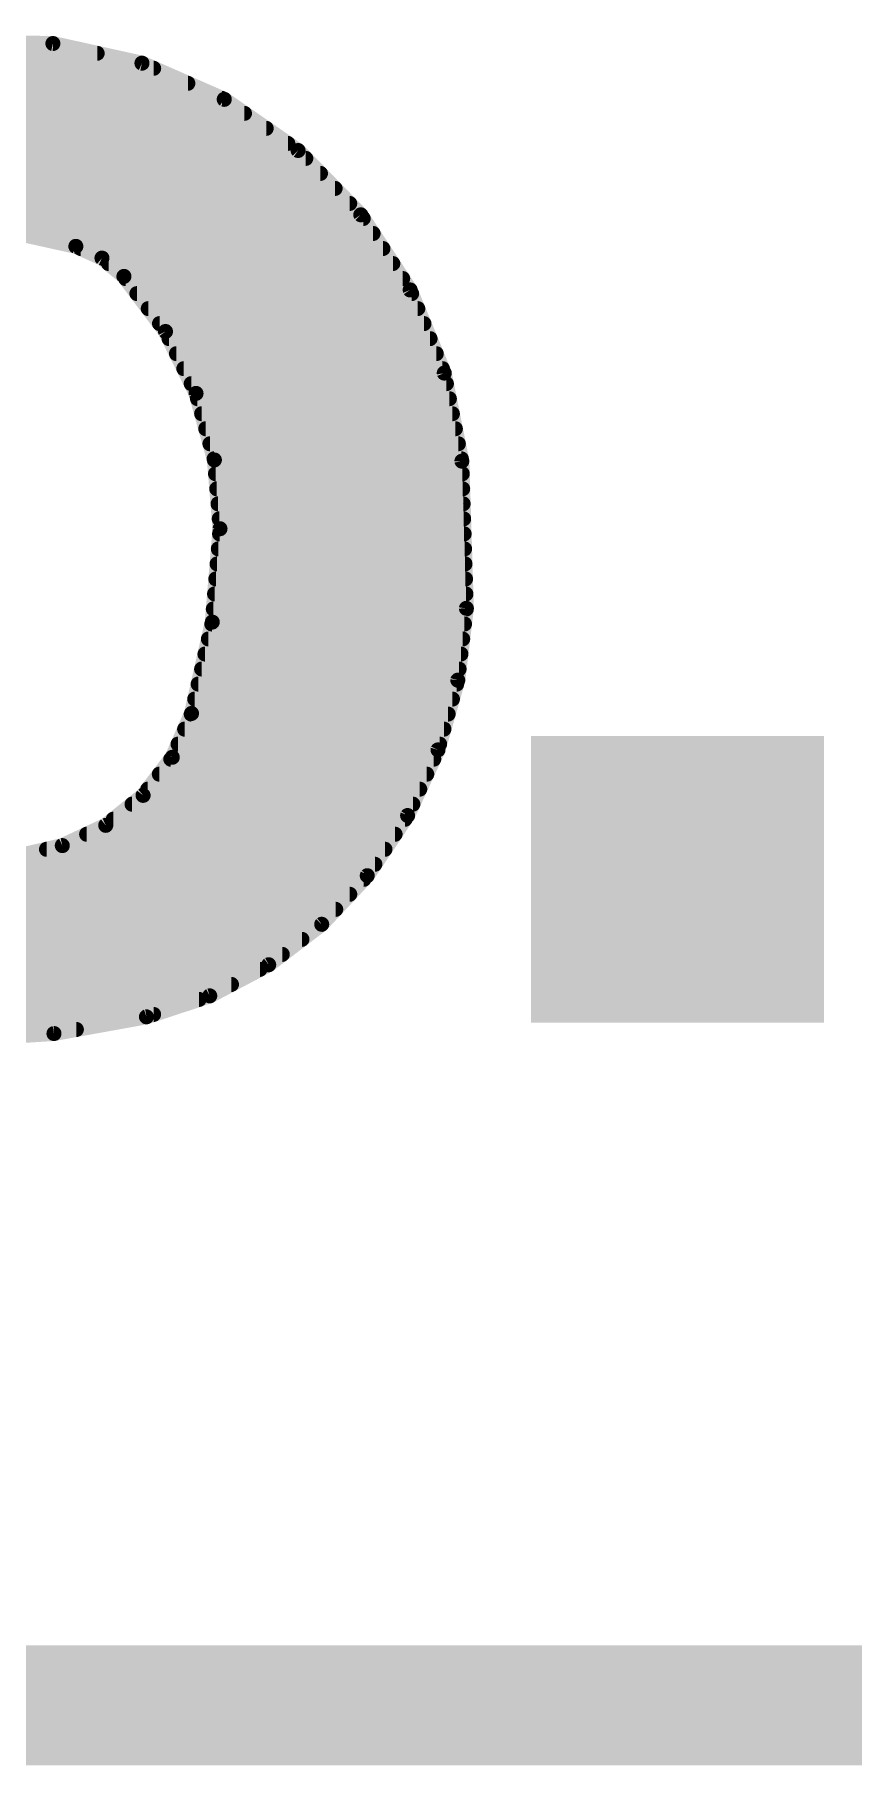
# Model space of a CAD drawing. Extents: x -0.1 to 26.8, y -8.9 to 12.8.
# Drawn here: x 5.6 to 6.985, y -0.102 to 2.826 of the extents above; entities that cross this region are included whole.
import ezdxf

# ---------------------------------------------------------------- set-up
doc = ezdxf.new("R2010")
doc.units = 0
for name, color, linetype in [('16', 132, 'CONTINUOUS'), ('20', 53, 'CONTINUOUS'), ('22', 40, 'CONTINUOUS')]:
    doc.layers.add(name, color=color, linetype=linetype)

# ---------------------------------------------------------------- blocks, each defined once
blk = doc.blocks.new('RECT')
blk.add_solid([(-0.5, -0.5), (0.5, -0.5), (-0.5, 0.5), (0.5, 0.5)])

msp = doc.modelspace()

# ---------------------------------------------------------------- linework, layer by layer
at = {"layer": '16', "const_width": 0.2032}
msp.add_lwpolyline([(0, 0), (26.67, 0)], dxfattribs=at)
at = {"layer": '20', "const_width": 0.2032}
msp.add_lwpolyline([(0, 0), (26.67, 0)], dxfattribs=at)
at = {"layer": '22', "const_width": 0.0254}
for points in [[(5.6313, 2.8105), (5.4771, 2.8129)], [(5.7819, 2.7773), (5.6313, 2.8105)], [(5.2214, 2.7686), (5.8017, 2.7686)], [(5.3338, 2.794), (5.7062, 2.794)], [(5.921, 2.7162), (5.7819, 2.7773)], [(5.1448, 2.7432), (5.8595, 2.7432)], [(5.0806, 2.7178), (5.9173, 2.7178)], [(6.0459, 2.6296), (5.921, 2.7162)], [(5.0415, 2.6924), (5.9553, 2.6924)], [(5.004, 2.667), (5.992, 2.667)], [(4.9691, 2.6416), (6.0286, 2.6416)], [(6.152, 2.5208), (6.0459, 2.6296)], [(4.945, 2.6162), (6.059, 2.6162)], [(4.8969, 2.5654), (6.1086, 2.5654)], [(4.921, 2.5908), (6.0838, 2.5908)], [(4.8785, 2.54), (6.1333, 2.54)], [(4.8633, 2.5146), (6.1561, 2.5146)], [(6.2354, 2.3938), (6.152, 2.5208)], [(5.5465, 2.4892), (6.1728, 2.4892)], [(5.5859, 2.4861), (5.6701, 2.4675)], [(5.6701, 2.4675), (5.7142, 2.4477)], [(5.6783, 2.4638), (6.1895, 2.4638)], [(5.7142, 2.4477), (5.7514, 2.4167)], [(5.7254, 2.4384), (6.2062, 2.4384)], [(5.7514, 2.4167), (5.8217, 2.3235)], [(5.7542, 2.413), (6.2228, 2.413)], [(6.2931, 2.2532), (6.2354, 2.3938)], [(5.7733, 2.3876), (6.238, 2.3876)], [(5.7925, 2.3622), (6.2484, 2.3622)], [(5.8116, 2.3368), (6.2588, 2.3368)], [(5.8217, 2.3235), (5.8733, 2.2188)], [(5.8276, 2.3114), (6.2692, 2.3114)], [(5.8402, 2.286), (6.2797, 2.286)], [(5.8527, 2.2606), (6.2901, 2.2606)], [(6.3229, 2.1042), (6.2931, 2.2532)], [(5.8652, 2.2352), (6.2967, 2.2352)], [(5.8733, 2.2188), (5.9044, 2.1063)], [(5.8758, 2.2098), (6.3018, 2.2098)], [(5.8828, 2.1844), (6.3069, 2.1844)], [(5.8898, 2.159), (6.3119, 2.159)], [(5.8968, 2.1336), (6.317, 2.1336)], [(5.9039, 2.1082), (6.3221, 2.1082)], [(5.9044, 2.1063), (5.9139, 1.9899)], [(6.3305, 1.8553), (6.3229, 2.1042)], [(5.9063, 2.0828), (6.3236, 2.0828)], [(5.9084, 2.0574), (6.3243, 2.0574)], [(5.9105, 2.032), (6.3251, 2.032)], [(5.9139, 1.9899), (5.9008, 1.832)], [(5.9125, 2.0066), (6.3259, 2.0066)], [(5.9132, 1.9812), (6.3267, 1.9812)], [(5.9111, 1.9558), (6.3274, 1.9558)], [(5.909, 1.9304), (6.3282, 1.9304)], [(5.9069, 1.905), (6.329, 1.905)], [(5.9047, 1.8796), (6.3298, 1.8796)], [(5.9008, 1.832), (5.8657, 1.6775)], [(5.9026, 1.8542), (6.3304, 1.8542)], [(6.316, 1.7337), (6.3305, 1.8553)], [(5.8943, 1.8034), (6.3243, 1.8034)], [(5.9001, 1.8288), (6.3273, 1.8288)], [(5.8885, 1.778), (6.3213, 1.778)], [(5.8828, 1.7526), (6.3182, 1.7526)], [(5.877, 1.7272), (6.3141, 1.7272)], [(6.2826, 1.616), (6.316, 1.7337)], [(5.8712, 1.7018), (6.3069, 1.7018)], [(5.8657, 1.6775), (5.8331, 1.6033)], [(5.8652, 1.6764), (6.2997, 1.6764)], [(5.8541, 1.651), (6.2925, 1.651)], [(5.8331, 1.6033), (5.7838, 1.539)], [(5.8307, 1.6002), (6.2753, 1.6002)], [(5.8429, 1.6256), (6.2853, 1.6256)], [(6.2311, 1.5049), (6.2826, 1.616)], [(5.8113, 1.5748), (6.2635, 1.5748)], [(5.7838, 1.539), (5.7206, 1.4883)], [(5.7918, 1.5494), (6.2517, 1.5494)], [(5.7652, 1.524), (6.24, 1.524)], [(5.7206, 1.4883), (5.6472, 1.454)], [(5.7335, 1.4986), (6.2269, 1.4986)], [(6.1629, 1.4032), (6.2311, 1.5049)], [(5.6472, 1.454), (5.567, 1.4354)], [(5.6884, 1.4732), (6.2099, 1.4732)], [(4.8857, 1.4224), (6.1758, 1.4224)], [(5.6205, 1.4478), (6.1928, 1.4478)], [(4.9027, 1.397), (6.1571, 1.397)], [(6.0858, 1.3209), (6.1629, 1.4032)], [(4.9279, 1.3716), (6.1333, 1.3716)], [(4.9532, 1.3462), (6.1095, 1.3462)], [(4.9785, 1.3208), (6.0857, 1.3208)], [(5.9962, 1.2525), (6.0858, 1.3209)], [(5.0038, 1.2954), (6.0524, 1.2954)], [(5.0407, 1.27), (6.0191, 1.27)], [(5.8965, 1.1998), (5.9962, 1.2525)], [(5.0793, 1.2446), (5.9813, 1.2446)], [(5.1179, 1.2192), (5.9332, 1.2192)], [(5.1705, 1.1938), (5.8783, 1.1938)], [(5.7895, 1.1644), (5.8965, 1.1998)], [(5.2306, 1.1684), (5.8016, 1.1684)], [(5.6331, 1.1362), (5.7895, 1.1644)], [(5.327, 1.143), (5.6709, 1.143)], [(5.4745, 1.1263), (5.6331, 1.1362)]]:
    msp.add_lwpolyline(points, dxfattribs=at)
at = {"layer": '22', "const_width": 0.0127}
for points in [[(5.6327, 2.8167, 1), (5.6299, 2.8043)], [(5.6312, 2.8042, 1), (5.6314, 2.8169)], [(5.7062, 2.7877, 1), (5.7062, 2.8003)], [(5.7845, 2.7831, 1), (5.7793, 2.7715)], [(5.7805, 2.7711, 1), (5.7833, 2.7835)], [(5.8017, 2.7623, 1), (5.8017, 2.775)], [(5.8595, 2.7369, 1), (5.8595, 2.7496)], [(5.9246, 2.7214, 1), (5.9174, 2.7109)], [(5.9173, 2.7115, 1), (5.9173, 2.7241)], [(5.9185, 2.7103, 1), (5.9236, 2.722)], [(5.9553, 2.6861, 1), (5.9553, 2.6987)], [(5.992, 2.6607, 1), (5.992, 2.6734)], [(6.0286, 2.6353, 1), (6.0286, 2.6479)], [(6.0505, 2.634, 1), (6.0414, 2.6252)], [(6.0423, 2.6244, 1), (6.0495, 2.6348)], [(6.059, 2.6099, 1), (6.059, 2.6225)], [(6.0838, 2.5845, 1), (6.0838, 2.5972)], [(6.1086, 2.5591, 1), (6.1086, 2.5717)], [(6.1333, 2.5337, 1), (6.1333, 2.5463)], [(6.1573, 2.5243, 1), (6.1467, 2.5173)], [(6.1475, 2.5164, 1), (6.1566, 2.5253)], [(6.1561, 2.5083, 1), (6.1561, 2.521)], [(6.1728, 2.4829, 1), (6.1728, 2.4956)], [(5.6727, 2.4733, 1), (5.6675, 2.4617)], [(5.6687, 2.4613, 1), (5.6715, 2.4737)], [(5.6783, 2.4701, 1), (5.6783, 2.4575)], [(5.7183, 2.4525, 1), (5.7102, 2.4428)], [(5.7116, 2.4419, 1), (5.7168, 2.4535)], [(6.1895, 2.4575, 1), (6.1895, 2.4701)], [(5.7254, 2.4447, 1), (5.7254, 2.4321)], [(6.2062, 2.4321, 1), (6.2062, 2.4447)], [(5.7565, 2.4205, 1), (5.7463, 2.4129)], [(5.7473, 2.4118, 1), (5.7555, 2.4216)], [(5.7542, 2.4194, 1), (5.7542, 2.4067)], [(6.2228, 2.4067, 1), (6.2228, 2.4194)], [(6.2413, 2.3962, 1), (6.2296, 2.3914)], [(6.2301, 2.3903, 1), (6.2408, 2.3973)], [(5.7733, 2.3939, 1), (5.7733, 2.3813)], [(5.7925, 2.3685, 1), (5.7925, 2.3559)], [(6.238, 2.3813, 1), (6.238, 2.3939)], [(6.2484, 2.3559, 1), (6.2484, 2.3685)], [(5.8116, 2.3432, 1), (5.8116, 2.3305)], [(6.2588, 2.3305, 1), (6.2588, 2.3432)], [(5.8274, 2.3263, 1), (5.816, 2.3207)], [(5.8166, 2.3197, 1), (5.8268, 2.3273)], [(5.8276, 2.3177, 1), (5.8276, 2.3051)], [(6.2692, 2.3051, 1), (6.2692, 2.3177)], [(5.8402, 2.2923, 1), (5.8402, 2.2797)], [(6.2797, 2.2797, 1), (6.2797, 2.2923)], [(5.8527, 2.267, 1), (5.8527, 2.2543)], [(6.2993, 2.2545, 1), (6.2869, 2.252)], [(6.2872, 2.2508, 1), (6.299, 2.2556)], [(6.2901, 2.2543, 1), (6.2901, 2.267)], [(5.8652, 2.2416, 1), (5.8652, 2.2289)], [(5.8794, 2.2205, 1), (5.8672, 2.2171)], [(5.8676, 2.216, 1), (5.879, 2.2216)], [(6.2967, 2.2289, 1), (6.2967, 2.2416)], [(5.8758, 2.2161, 1), (5.8758, 2.2035)], [(5.8828, 2.1907, 1), (5.8828, 2.1781)], [(6.3018, 2.2035, 1), (6.3018, 2.2161)], [(6.3069, 2.1781, 1), (6.3069, 2.1907)], [(5.8898, 2.1654, 1), (5.8898, 2.1527)], [(6.3119, 2.1527, 1), (6.3119, 2.1654)], [(5.8968, 2.1399, 1), (5.8968, 2.1273)], [(6.317, 2.1273, 1), (6.317, 2.1399)], [(5.9039, 2.1145, 1), (5.9039, 2.1019)], [(5.9107, 2.1068, 1), (5.8981, 2.1057)], [(5.8983, 2.1046, 1), (5.9105, 2.1079)], [(6.3292, 2.1044, 1), (6.3166, 2.104)], [(6.3167, 2.103, 1), (6.3291, 2.1054)], [(6.3221, 2.1019, 1), (6.3221, 2.1145)], [(5.9063, 2.0892, 1), (5.9063, 2.0765)], [(6.3236, 2.0765, 1), (6.3236, 2.0892)], [(5.9084, 2.0637, 1), (5.9084, 2.0511)], [(6.3243, 2.0511, 1), (6.3243, 2.0637)], [(5.9105, 2.0383, 1), (5.9105, 2.0257)], [(6.3251, 2.0257, 1), (6.3251, 2.0383)], [(5.9125, 2.013, 1), (5.9125, 2.0003)], [(5.9132, 1.9876, 1), (5.9132, 1.9748)], [(5.9202, 1.9894, 1), (5.9076, 1.9904)], [(5.9076, 1.9894, 1), (5.9202, 1.9904)], [(6.3259, 2.0003, 1), (6.3259, 2.013)], [(6.3267, 1.9748, 1), (6.3267, 1.9876)], [(5.9111, 1.9622, 1), (5.9111, 1.9494)], [(6.3274, 1.9494, 1), (6.3274, 1.9622)], [(5.909, 1.9368, 1), (5.909, 1.9241)], [(6.3282, 1.9241, 1), (6.3282, 1.9368)], [(5.9069, 1.9114, 1), (5.9069, 1.8986)], [(6.329, 1.8986, 1), (6.329, 1.9114)], [(5.9047, 1.886, 1), (5.9047, 1.8733)], [(6.3298, 1.8733, 1), (6.3298, 1.886)], [(5.907, 1.8306, 1), (5.8946, 1.8334)], [(5.9026, 1.8606, 1), (5.9026, 1.8478)], [(6.3368, 1.8545, 1), (6.3242, 1.8561)], [(6.3242, 1.8551, 1), (6.3368, 1.8555)], [(6.3304, 1.8478, 1), (6.3304, 1.8606)], [(5.8943, 1.8098, 1), (5.8943, 1.7971)], [(5.9001, 1.8352, 1), (5.9001, 1.8224)], [(5.8945, 1.8325, 1), (5.9071, 1.8315)], [(6.3243, 1.7971, 1), (6.3243, 1.8098)], [(6.3273, 1.8224, 1), (6.3273, 1.8352)], [(5.8885, 1.7844, 1), (5.8885, 1.7716)], [(6.3213, 1.7716, 1), (6.3213, 1.7844)], [(5.8828, 1.759, 1), (5.8828, 1.7463)], [(6.3182, 1.7463, 1), (6.3182, 1.759)], [(5.877, 1.7336, 1), (5.877, 1.7208)], [(6.3097, 1.7345, 1), (6.3223, 1.733)], [(6.3221, 1.732, 1), (6.3099, 1.7355)], [(6.3141, 1.7208, 1), (6.3141, 1.7336)], [(5.8712, 1.7082, 1), (5.8712, 1.6954)], [(6.3069, 1.6954, 1), (6.3069, 1.7082)], [(5.8652, 1.6828, 1), (5.8652, 1.6701)], [(5.8595, 1.6789, 1), (5.8719, 1.6761)], [(5.8715, 1.6749, 1), (5.8599, 1.6801)], [(6.2997, 1.6701, 1), (6.2997, 1.6828)], [(5.8541, 1.6574, 1), (5.8541, 1.6446)], [(6.2925, 1.6446, 1), (6.2925, 1.6574)], [(5.8307, 1.6066, 1), (5.8307, 1.5938)], [(5.8273, 1.6059, 1), (5.8389, 1.6008)], [(5.8382, 1.5994, 1), (5.8281, 1.6072)], [(5.8429, 1.632, 1), (5.8429, 1.6193)], [(6.2753, 1.5938, 1), (6.2753, 1.6066)], [(6.2765, 1.6177, 1), (6.2887, 1.6142)], [(6.2883, 1.6133, 1), (6.2768, 1.6186)], [(6.2853, 1.6193, 1), (6.2853, 1.632)], [(5.8113, 1.5812, 1), (5.8113, 1.5684)], [(6.2635, 1.5684, 1), (6.2635, 1.5812)], [(5.7878, 1.534, 1), (5.7798, 1.5439)], [(5.7918, 1.5558, 1), (5.7918, 1.5431)], [(6.2517, 1.5431, 1), (6.2517, 1.5558)], [(5.7652, 1.5304, 1), (5.7652, 1.5176)], [(5.7788, 1.5429, 1), (5.7889, 1.5351)], [(6.24, 1.5176, 1), (6.24, 1.5304)], [(5.7167, 1.4932, 1), (5.7246, 1.4833)], [(5.7233, 1.4825, 1), (5.718, 1.494)], [(5.7335, 1.505, 1), (5.7335, 1.4923)], [(6.2254, 1.5075, 1), (6.2369, 1.5022)], [(6.2364, 1.5013, 1), (6.2258, 1.5084)], [(6.2269, 1.4923, 1), (6.2269, 1.505)], [(5.6445, 1.4598, 1), (5.6499, 1.4482)], [(5.6486, 1.4478, 1), (5.6458, 1.4602)], [(5.6884, 1.4796, 1), (5.6884, 1.4668)], [(6.2099, 1.4668, 1), (6.2099, 1.4796)], [(5.6205, 1.4542, 1), (5.6205, 1.4414)], [(6.1758, 1.4161, 1), (6.1758, 1.4288)], [(6.1928, 1.4414, 1), (6.1928, 1.4542)], [(6.1576, 1.4067, 1), (6.1682, 1.3997)], [(6.1571, 1.3906, 1), (6.1571, 1.4034)], [(6.1675, 1.3989, 1), (6.1583, 1.4075)], [(6.1333, 1.3653, 1), (6.1333, 1.378)], [(6.1095, 1.3398, 1), (6.1095, 1.3526)], [(6.0812, 1.3252, 1), (6.0905, 1.3166)], [(6.0897, 1.3159, 1), (6.082, 1.326)], [(6.0857, 1.3144, 1), (6.0857, 1.3272)], [(6.0524, 1.2891, 1), (6.0524, 1.3018)], [(5.9924, 1.2575, 1), (6.0001, 1.2474)], [(5.9992, 1.2469, 1), (5.9933, 1.2581)], [(6.0191, 1.2636, 1), (6.0191, 1.2764)], [(5.9332, 1.2128, 1), (5.9332, 1.2256)], [(5.9813, 1.2383, 1), (5.9813, 1.251)], [(5.8783, 1.1874, 1), (5.8783, 1.2002)], [(5.8936, 1.2055, 1), (5.8995, 1.1942)], [(5.8985, 1.1938, 1), (5.8945, 1.2059)], [(5.7875, 1.1704, 1), (5.7915, 1.1584)], [(5.7906, 1.1582, 1), (5.7884, 1.1706)], [(5.8016, 1.1621, 1), (5.8016, 1.1748)], [(5.632, 1.1424, 1), (5.6342, 1.1299)], [(5.6335, 1.1298, 1), (5.6327, 1.1425)], [(5.6709, 1.1366, 1), (5.6709, 1.1494)]]:
    msp.add_lwpolyline(points, format="xyb", dxfattribs=at)

# ---------------------------------------------------------------- block references
at = {"layer": '22', "xscale": 0.4953, "yscale": 0.4851, "rotation": 180}
msp.add_blockref('RECT', (6.6874, 1.3969), dxfattribs=at)

doc.saveas('drawing.dxf')
